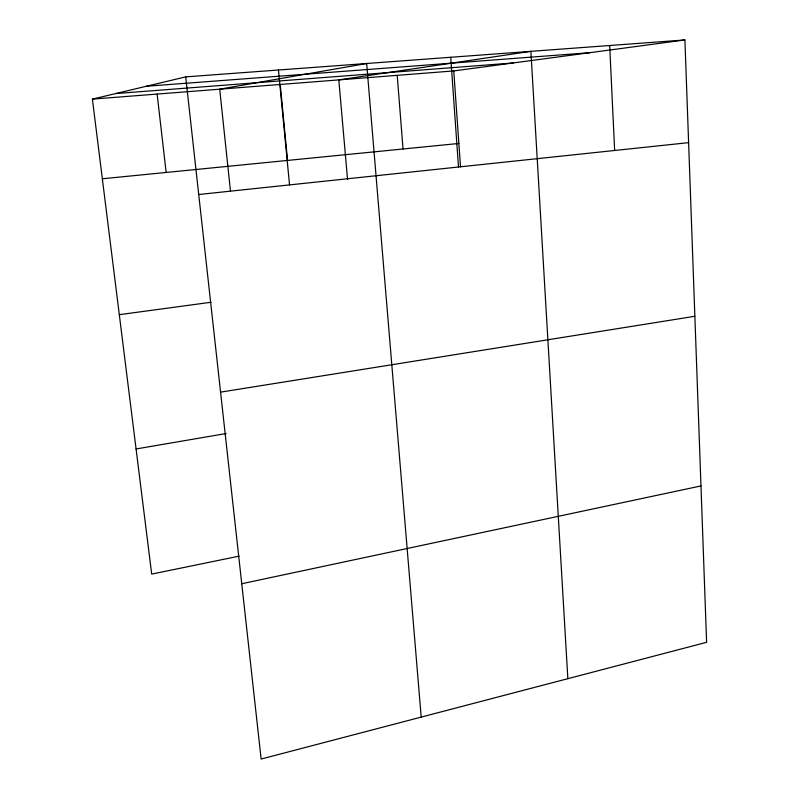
<?xml version="1.0" encoding="UTF-8"?>
<svg xmlns="http://www.w3.org/2000/svg" width="799" height="799" viewBox="0 0 799 799"><rect width="100%" height="100%" fill="white"/><g stroke="black" fill="none" stroke-linecap="round" stroke-linejoin="round"><path stroke-width="1.2" d="M239.081 556.154L151.7 574.101L92.394 99.116L185.718 76.874L684.913 39.95L706.606 642.316L261.133 759.05L185.718 76.874M241.747 583.739L700.973 485.942M136.08 448.968L226.167 433.527M220.574 392.139L694.86 316.284M119.311 314.676L211.046 302.262M92.394 99.116L453.752 70.931L684.913 39.95M198.721 194.517L688.608 142.651M102.342 178.776L458.866 143.46M115.695 93.563L513.407 62.941M146.367 86.252L589.932 52.684M157.123 94.062L166.152 172.454M230.462 190.991L219.705 89.188L366.671 63.491L421.203 717.102M280.229 84.464L287.56 160.429M278.442 70.022L289.548 184.899M347.555 179.525L338.806 79.9L530.886 51.346L567.849 678.681M397.213 75.346L403.036 148.984M453.752 70.931L460.514 166.791M450.716 57.278L458.496 167.011M609.687 45.513L614.641 150.482"/></g></svg>
